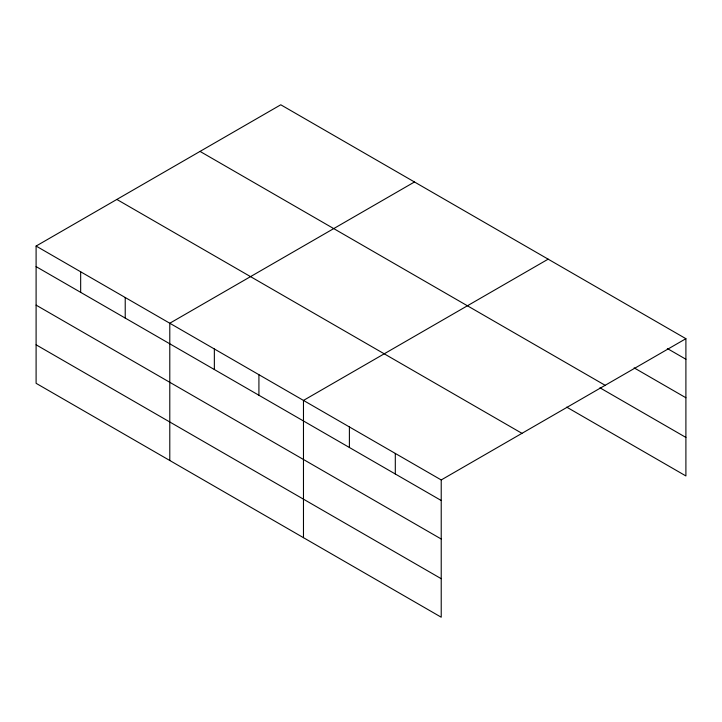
<?xml version="1.0" encoding="UTF-8"?>
<svg xmlns="http://www.w3.org/2000/svg" width="722" height="722" viewBox="0 0 722 722"><rect width="100%" height="100%" fill="white"/><g stroke="black" fill="none" stroke-linecap="round" stroke-linejoin="round"><path stroke-width="1.08" d="M441.223 539.018L441.223 479.949L36.1 246.058L36.1 383.31L441.223 617.211L441.223 539.018L36.1 305.126M566.716 407.136L685.9 475.942L685.9 338.69L280.777 104.789L36.1 246.058M414.473 181.98L169.787 323.239L169.787 460.501M548.16 259.162L303.475 400.43L303.475 537.682M441.223 479.949L685.9 338.69M667.336 348.527L685.9 359.249M634.124 367.859L685.9 397.759M200.039 151.412L605.153 385.304M599.937 387.804L685.9 437.433M116.847 199.443L521.961 433.335M36.1 266.617L441.223 500.508M36.1 344.8L441.223 578.701M395.304 453.443L395.304 474.002M349.394 426.937L349.394 447.496M258.918 374.7L258.918 395.259M214.353 348.97L214.353 369.529M125.222 297.518L125.222 318.077M80.665 271.788L80.665 292.347"/></g></svg>
